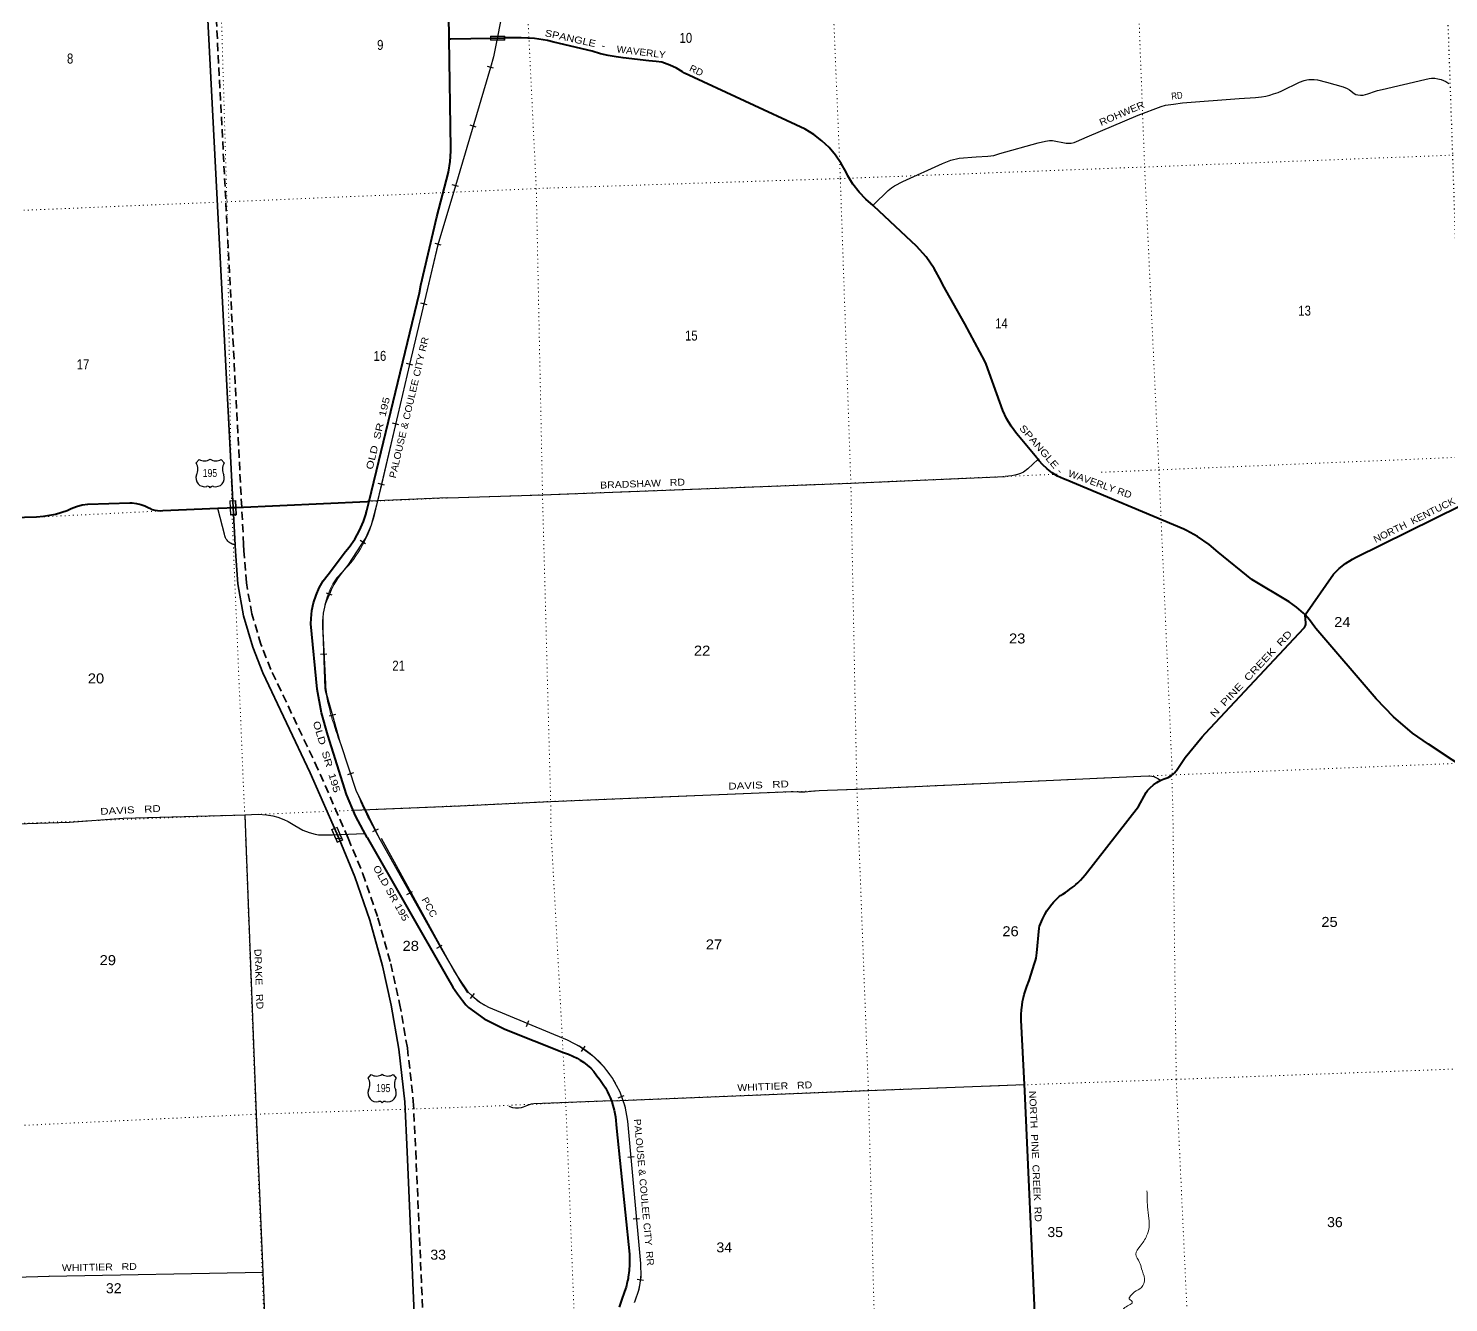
# Model space of a CAD drawing. Header units: feet. Extents: x 745759 to 1002271, y -170898 to 32007.
# Drawn here: x 895301 to 920154, y -36049 to -13748 of the extents above; entities that cross this region are included whole.
import ezdxf
from ezdxf.enums import TextEntityAlignment as Align

# ---------------------------------------------------------------- set-up
doc = ezdxf.new("R2010")
doc.units = ezdxf.units.FT
doc.header["$LTSCALE"] = 48
doc.header["$PDMODE"] = 32
doc.header["$PDSIZE"] = 24
doc.linetypes.add('DOTTED', pattern=[1.5, 0.3, -1.2])
doc.linetypes.add('MEDIUM_DASHED', pattern=[4.5, 3, -1.5])
for name, color, linetype, lineweight in [('16', 7, 'Continuous', 25), ('20', 7, 'Continuous', 35), ('21', 7, 'Continuous', 25), ('26', 7, 'Continuous', 40), ('29', 7, 'Continuous', 25), ('34', 7, 'Continuous', 13), ('39', 7, 'Continuous', 13), ('49', 7, 'MEDIUM_DASHED', 35), ('55', 7, 'Continuous', 13), ('57', 7, 'Continuous', 13), ('6', 7, 'DOTTED', 25), ('61', 7, 'Continuous', 13), ('7', 7, 'DOTTED', 13)]:
    doc.layers.add(name, color=color, linetype=linetype, lineweight=lineweight)
doc.layers.add('27', color=7, linetype='Continuous')
doc.layers.add('30', color=7, linetype='Continuous')

msp = doc.modelspace()

# ---------------------------------------------------------------- linework, layer by layer
at = {"layer": '16'}
for p, q in [((898238.68, -21352.36), (898289.99, -21293.6)), ((898481.75, -21287.63), (898481.47, -21287.83)), ((898673.84, -21293.51), (898725.23, -21352.36)), ((901247.97, -32118.36), (901299.28, -32059.6)), ((901491.04, -32053.63), (901490.76, -32053.83)), ((901683.13, -32059.51), (901734.52, -32118.36))]:
    msp.add_line(p, q, dxfattribs=at)
for centre, radius, start, end in [((898045.7, -21462.99), 222.05, 332.97043, 29.75871), ((898381.07, -21135.94), 182.07, 239.97227, 303.45418), ((898582.85, -21136.44), 181.52, 236.33975, 300.08743), ((898582.84, -21135.94), 182.07, 236.54582, 236.59441), ((898918.2, -21462.99), 222.05, 150.24129, 207.02957), ((898384.89, -21617.89), 151.42, 159.09177, 283.81923), ((898579.01, -21617.89), 151.42, 256.18077, 20.90823), ((901390.36, -31901.94), 182.07, 239.97227, 303.45418), ((901592.14, -31902.44), 181.52, 236.33975, 300.08743), ((901592.13, -31901.94), 182.07, 236.54582, 236.59441), ((901054.99, -32228.99), 222.05, 332.97043, 29.75871), ((901927.49, -32228.99), 222.05, 150.24129, 207.02957), ((901394.18, -32383.89), 151.42, 159.09177, 283.81923), ((901588.3, -32383.89), 151.42, 256.18077, 20.90823)]:
    msp.add_arc(centre, radius, start, end, dxfattribs=at)
for centre, major_axis, start_param, end_param in [((898440.23, -21816.71), (-19.56, 51.67), 4.95877769, 6.28318531), ((898523.68, -21816.71), (19.56, 51.67), 0, 1.32637542), ((901449.52, -32582.71), (-19.56, 51.67), 4.95877769, 6.28318531), ((901532.97, -32582.71), (19.56, 51.67), 0, 1.32637542)]:
    msp.add_ellipse(centre, major_axis=major_axis, ratio=0.929097, start_param=start_param, end_param=end_param, dxfattribs=at)
at = {"layer": '20'}
msp.add_line((898918.27, -22790.38), (898884.05, -22132.15), dxfattribs=at)
for points in [[(898884.05, -22132.15), (898434.55, -13487.44), (898531.13, -11489.8), (898810.77, -9673.41)], [(900738.94, -27931.3), (900232.21, -26774.57), (899406.6, -25026.41), (899226.45, -24576.06), (899067.37, -24030.07), (898966.24, -23470.44), (898924.15, -22903.31), (898918.27, -22790.38)], [(900738.94, -27931.3), (901013.87, -28595.62), (901275.92, -29358.49), (901496.41, -30154.45), (901649.9, -30840.96), (901785.59, -31614.87), (901887.36, -32534.73), (901929.76, -33408.77), (902112.44, -37586.29)]]:
    msp.add_lwpolyline(points, dxfattribs=at)
at = {"layer": '21'}
msp.add_lwpolyline([(898918.27, -22790.38), (898890.99, -22782.58), (898886.78, -22781.38), (898868.72, -22774.96), (898847.75, -22765.16), (898827.92, -22753.22), (898809.45, -22739.28), (898792.53, -22723.48), (898777.36, -22706), (898764.1, -22687.03), (898752.9, -22666.77), (898745.08, -22648.32), (898738.79, -22628.58), (898730.95, -22598.32), (898620.77, -22173.07), (898613.66, -22145.65)], dxfattribs=at)
at = {"layer": '26'}
for points in [[(902666.73, -13932.86), (902634.24, -11815.52), (902626.27, -11742.3), (902594.72, -11571.83), (902545.52, -11405.59), (902479.22, -11245.4), (902200.78, -10822.94)], [(902666.73, -13932.86), (902691.88, -13932.4), (903396.29, -13917.1), (903632.38, -13915.24)], [(917643.34, -24013.42), (917613.87, -23981.45), (917494.58, -23876.55), (917364.97, -23784.7), (916711.76, -23395.86), (916124.45, -22916.47), (915964.38, -22781.33), (915761.75, -22641.45), (915570.62, -22537.16), (915534.15, -22517.26), (915520.62, -22513.04), (913461.31, -21649.63), (913414.67, -21631.67), (913312.94, -21583.4), (913216.81, -21524.76), (913127.33, -21456.39), (913045.5, -21379.05), (912990.23, -21314.6), (912970.06, -21289.6), (912948.22, -21264.6), (912628.26, -20877.91), (912593.22, -20837.38), (912499.59, -20712.28), (912419.55, -20578.09), (912353.97, -20436.26), (912303.58, -20288.36), (912061.34, -19623.93), (912037.09, -19571.2), (911691.11, -18918.74), (911303.35, -18234.21), (911273.1, -18169.57), (911152.31, -17951.1), (911009.34, -17746.46), (910845.77, -17557.88), (910663.38, -17387.43), (910098.9, -16861.04), (910082.35, -16845.38), (909956.99, -16738.63), (909836.79, -16613.02), (909730.37, -16475.54), (909638.91, -16327.69), (909611.19, -16266.67), (909527.05, -16112.17), (909427.22, -15967.3), (909312.79, -15833.66), (909185.02, -15712.72), (909045.3, -15605.8), (908895.18, -15514.06), (906781.65, -14529.21), (906750.17, -14507.83), (906641.53, -14444.43), (906526.87, -14392.74), (906389.08, -14339.99), (906284.52, -14326.58), (906159.49, -14312.85), (905711.09, -14260.92), (905587.11, -14242.49), (905448.45, -14223.74), (905313.54, -14189.99), (905166.26, -14145.19), (904495.46, -13988.64), (904387.12, -13961.89), (904157.68, -13923.8), (903925.51, -13909.89), (903632.38, -13915.24)], [(902449.09, -17045.74), (902655.16, -16261.56), (902684.03, -16079.44), (902694.95, -15894.35), (902696.43, -15869.34), (902696.05, -15844.35), (902666.73, -13932.86)], [(901263.22, -22024.36), (902147.15, -18377.53), (902170.68, -18241.66), (902449.09, -17045.74)], [(917643.34, -24013.42), (917643.09, -24010.93), (918140.44, -23299.34), (918241.73, -23199.88), (918352.86, -23111.54), (918472.62, -23035.31), (918526.75, -23006.31), (921751.25, -21414.16), (922100.16, -21283.49), (922460.82, -21190), (922829.28, -21134.73), (922936.12, -21126), (926189.17, -21013.52), (927643.06, -20925.28)], [(893553.12, -22350.91), (895441.74, -22298.03), (895565.94, -22285.97), (895775.84, -22247.82), (895980.61, -22187.94), (896051.94, -22152.2), (896145.7, -22115.77), (896242.75, -22089.33), (896342.04, -22073.19), (897077.08, -22048.98), (897117.18, -22051.33), (897193.57, -22061.95), (897268.44, -22080.5), (897340.96, -22106.78), (897410.33, -22140.49), (897424.6, -22147.46), (897468.54, -22165.23), (897514.09, -22178.31), (897560.76, -22186.56), (897608.04, -22189.89), (897655.41, -22188.25), (898613.66, -22145.65)], [(898935.57, -22131.17), (901229.47, -22025.91), (901263.22, -22024.36)], [(901230.01, -27906.94), (901158.64, -27780.28), (901026.58, -27529.68), (900869.61, -27154.41), (900539.76, -26116.6), (900429.23, -25726.93), (900356.2, -25310.96), (900245.68, -24171.52), (900247.39, -24075.6), (900262.22, -23936.35), (900291.52, -23799.41), (900334.98, -23666.29), (900392.11, -23538.44), (900462.29, -23417.26), (900544.76, -23304.08), (900848.67, -22904.5), (900913.35, -22827.66), (901013.09, -22687.02), (901097.58, -22536.71), (901165.9, -22378.4), (901210.12, -22236.8), (901213.24, -22226.82), (901223.85, -22186.8), (901263.22, -22024.36)], [(898613.66, -22145.65), (898935.57, -22131.17), (898829.21, -22136.04)], [(914728.1, -27363.96), (914863.62, -27120.71), (914883.86, -27088.91), (914900.73, -27070.71), (914930.05, -27039.08), (914988.19, -26988.25), (915051.32, -26943.78), (915118.75, -26906.15), (915179.47, -26879.63), (915213.11, -26870.75), (915245.64, -26858.41), (915276.7, -26842.73), (915305.95, -26823.89), (915333.07, -26802.1), (915357.77, -26777.59), (915379.76, -26750.64), (915390.79, -26734.62), (915543.45, -26508.61), (915841.02, -26148.31), (915899.91, -26085.39), (917621.58, -24245.14), (917623.53, -24243.07), (917632.3, -24232.4), (917639.92, -24220.87), (917646.28, -24208.61), (917651.33, -24195.75), (917655, -24182.43), (917657.27, -24168.8), (917658.06, -24157.09), (917643.34, -24013.42)], [(921060.23, -27108.05), (919802.92, -26276.24), (919525.16, -26082.19), (919189.05, -25797.68), (918884.52, -25479.6), (917833.14, -24251.3), (917816.42, -24225.65), (917721.55, -24098.24), (917643.34, -24013.42)], [(912734.9, -32234.91), (912676.48, -31103.52), (912676.48, -31008.45), (912679.55, -30922.59), (912691.81, -30845.92), (912700.24, -30777.69), (912714.04, -30711.75), (912727.83, -30656.55), (912747.75, -30587.55), (912775.33, -30513.95), (912816.7, -30411.22), (912907.12, -30115.29), (912925.5, -30060.09), (912937.76, -30018.69), (912948.49, -29929.76), (912988.34, -29497.36), (912996, -29460.56), (913014.39, -29417.63), (913049.63, -29340.96), (913091.01, -29256.63), (913124.72, -29195.29), (913187.55, -29104.83), (913239.65, -29040.43), (913304.01, -28979.1), (913345.39, -28936.16), (913364.15, -28921.98), (913403.23, -28898.21), (913449.2, -28870.61), (913491.34, -28842.25), (913528.89, -28815.42), (913568.73, -28785.52), (913599.38, -28760.22), (913631.56, -28731.85), (913663.74, -28702.72), (913710.48, -28654.42), (913754.73, -28609.76), (913796.1, -28559.92), (914728.1, -27363.96)], [(901230.01, -27906.94), (902616.49, -30334.52), (902726.38, -30527.87), (902808.4, -30646.42), (902897.26, -30760.4), (902958.26, -30838.54), (903000.36, -30883.28)], [(903000.36, -30883.28), (903277.28, -31085.25), (903641.41, -31266.36), (904666.72, -31669.72), (904750.45, -31699.93), (904831.47, -31733.32), (904902.96, -31771.47), (904957.77, -31807.24), (905014.97, -31843.01), (905079.31, -31895.46), (905141.27, -31947.92), (905193.7, -32005.15), (905250.89, -32079.07), (905303.32, -32145.84), (905358.13, -32229.3), (905398.64, -32288.91), (905435.66, -32359), (905460.77, -32413.99), (905481.62, -32461.4), (905504, -32518.44)], [(911843.23, -40260.45), (911873.9, -40156.91), (911892.13, -40006.48), (912006.02, -39185.94), (912017.41, -39078.81), (912031.08, -38971.68), (912060.69, -38864.56), (912110.8, -38741.47), (912172.31, -38613.83), (912791.9, -37018.33), (912851.14, -36790.4), (912892.14, -36562.47), (912919.47, -36357.34), (912739.62, -32342.69), (912734.9, -32234.91)], [(905504, -32518.44), (905510.4, -32533.96), (905515.69, -32547.48), (905519.19, -32559.62), (905551.74, -32681.85), (905574.99, -32796.81), (905594.05, -32997.11), (905817.81, -35204.1), (905821.64, -35292.21), (905821.64, -35380.43), (905814.49, -35490.12), (905810.46, -35530.21), (905805.47, -35565.79), (905799.54, -35602.3), (905794.24, -35630.07), (905787.06, -35668.46), (905782.16, -35691.94), (905776.39, -35717.21), (905767.81, -35749.98), (905760.48, -35776.51), (905735.52, -35856.55), (905680.63, -36009.47), (905641.02, -36131.48)]]:
    msp.add_lwpolyline(points, dxfattribs=at)
at = {"layer": '29'}
for p, q in [((918991.98, -14817.61), (919738.61, -14640.93)), ((899086.43, -27512), (899104.39, -27986.86)), ((900988.03, -27431.63), (902859.58, -27352.61)), ((900613.97, -27862.74), (900759.45, -27856.55))]:
    msp.add_line(p, q, dxfattribs=at)
for points in [[(916489.68, -14977.21), (916775.52, -14955.08), (916878.17, -14945.6), (916958.71, -14932.96), (917023.46, -14915.58), (917091.36, -14895.04), (917173.48, -14868.18), (917233.49, -14841.32), (917546.17, -14686.48), (917626.71, -14658.04), (917670.93, -14646.98), (917710.4, -14642.24), (917753.04, -14640.66), (917803.58, -14642.24), (917862, -14648.56), (918016.76, -14689.64), (918310.49, -14771.8), (918381.56, -14800.24), (918421.04, -14825.52), (918499.99, -14885.56), (918531.59, -14902.94), (918566.32, -14910.84), (918610.54, -14917.16), (918657.91, -14914), (918743.19, -14891.88), (918872.68, -14844.48), (918907.43, -14835), (918991.98, -14817.61)], [(919738.61, -14640.93), (919812.33, -14624.86), (919856.54, -14618.54), (919914.97, -14620.12), (919967.08, -14628.02), (920025.52, -14642.24), (920106.05, -14675.42), (920159.75, -14713.34)], [(910092.18, -16837.04), (910349.82, -16582.49), (910406.67, -16538.24), (910457.2, -16503.48), (910602.49, -16424.49), (911297.33, -16114.81), (911445.77, -16054.77), (911587.9, -16020.01), (911884.79, -15994.73), (912093.24, -15982.09), (912197.46, -15969.45), (912301.69, -15937.85), (912971.26, -15748.25), (913097.59, -15719.81), (913171.81, -15710.32), (913223.93, -15710.33), (913463.97, -15754.57), (913505.02, -15757.72), (913552.39, -15754.56), (913601.35, -15743.5), (913640.83, -15729.29), (913830.34, -15647.13), (914720.99, -15267.93), (915125.26, -15116.25), (915202.65, -15094.12), (915338.46, -15072), (915497.95, -15053.05), (916489.68, -14977.21)], [(912969.08, -21293.27), (912789.68, -21458.36), (912713.88, -21515.24), (912660.18, -21540.52), (912608.07, -21556.32), (912565.43, -21568.96), (912511.74, -21578.44), (912397.28, -21588.17)], [(902644.08, -21966.23), (904298.55, -21911.8), (909694.22, -21706.02), (912397.28, -21588.17)], [(902644.08, -21966.23), (901266, -22024.23), (901254.47, -22024.76)], [(909283.26, -27082.73), (909805.3, -27062.63), (914898.36, -26830.49)], [(914898.36, -26830.49), (914960.31, -26834.29), (914999.79, -26843.77), (915018.74, -26850.09), (915064.54, -26875.37), (915113.5, -26903.81)], [(908507.03, -27111.75), (908647.46, -27105.28), (908682.99, -27105.28), (908786.43, -27111.6), (908851.96, -27112.39), (908890.65, -27111.6), (909001.2, -27100.54), (909141.75, -27086.32), (909283.26, -27082.73)], [(902859.58, -27352.61), (904440.08, -27277.64), (908507.03, -27111.75)], [(893790.11, -27711.8), (896021.62, -27638.1), (896958.96, -27570.09), (899086.43, -27512)], [(899086.43, -27512), (899322.87, -27501.58), (899470.82, -27510.42), (899579.02, -27528.1), (899665.13, -27552.4), (899771.13, -27592.17), (899848.41, -27629.72), (899965.45, -27700.42), (900104.56, -27777.75), (900214.97, -27819.73), (900320.96, -27848.45), (900380.58, -27859.49), (900451.24, -27863.91), (900621.27, -27859.49), (901184.36, -27837.4)], [(899104.39, -27986.86), (899284.59, -32752.7), (899404.89, -35514.05)], [(893796.51, -28201.58), (893940.11, -33008.37), (894052.04, -35630.85), (895666.18, -35584.2)], [(905504, -32518.44), (910000.58, -32336.22), (912734.9, -32234.91)], [(905504, -32518.44), (904148.35, -32571.31), (904101.06, -32577.98), (904063.75, -32587.31), (904017.79, -32602.64), (903958.51, -32627.3), (903923.21, -32639.29), (903875.91, -32645.29), (903823.96, -32645.96), (903779.99, -32639.96), (903712.52, -32620.02)], [(895673.43, -35583.2), (895666.18, -35584.2), (899404.89, -35514.05)], [(899404.89, -35514.05), (899500.37, -38129.21), (899517.96, -38484.33)]]:
    msp.add_lwpolyline(points, dxfattribs=at)
at = {"layer": '34', "lineweight": 25}
for p, q in [((903440.14, -14446.1), (903334.1, -14414.62)), ((903137.46, -15474.71), (903031.42, -15443.23)), ((902825.91, -16514.84), (902719.88, -16483.36)), ((902523.23, -17543.45), (902417.2, -17511.97)), ((902277.52, -18584.2), (902169.85, -18558.86)), ((902026.15, -19640.5), (901918.48, -19615.15)), ((901782.98, -20684.77), (901675.31, -20659.43)), ((901531.61, -21741.07), (901423.95, -21715.72)), ((901198.42, -22768.46), (901105.87, -22707.89)), ((900619.02, -23669.78), (900520.74, -23631.88)), ((900524.94, -24700.03), (900414.4, -24704.05)), ((900673.19, -25755.17), (900566.64, -25784.88)), ((900992.23, -26775.65), (900887.23, -26810.42)), ((901422.87, -27762.56), (901323.25, -27810.64)), ((901472.18, -27920.11), (902759.79, -30262.99)), ((901923.46, -28905.42), (902020.39, -28852.15)), ((902447.92, -29843.81), (902544.86, -29790.53)), ((903072.54, -30684.56), (902990.37, -30612.45)), ((903038.5, -30727.26), (903108.9, -30641.95)), ((904018.11, -31216.52), (904060.5, -31114.36)), ((904981.69, -31652.11), (905046.91, -31562.78)), ((905624.29, -32462.96), (905728.68, -32426.4)), ((905789.08, -33504.25), (905899.24, -33494.22)), ((905884.91, -34585.8), (905995.06, -34575.78)), ((905955.13, -35640.67), (906064.4, -35657.87))]:
    msp.add_line(p, q, dxfattribs=at)
at = {"layer": '34'}
for p, q in [((902468.36, -17528.75), (901393.62, -22093.74)), ((900895.11, -23156.83), (900696.17, -23364.56)), ((900454.46, -24306.35), (900490.61, -25299.5)), ((900769.94, -26282.85), (901033.65, -27079.21)), ((903354.16, -30880.26), (904729.23, -31450.86))]:
    msp.add_line(p, q, dxfattribs=at)
at = {"layer": '34', "lineweight": 25}
for points in [[(902182.01, -10486.17), (903078.81, -11908.39), (903299.39, -12330.81), (903369.23, -12464.55), (903488.16, -12973.14), (903569.23, -13595.3), (903499.35, -13954.6)], [(903499.17, -13955.41), (903442.7, -14245.65), (903387.49, -14431.62), (902773.26, -16500.36), (902466.64, -17533.07)], [(902466.63, -17533.04), (901972.75, -19629.06), (901478.21, -21729.63), (901392.56, -22093.45), (901323.74, -22354.29), (901300.24, -22444.69), (901208.07, -22659.83), (900890.47, -23143.76), (900797.1, -23261.27), (900711.25, -23374.26), (900674.91, -23431.36), (900644.64, -23483.33), (900602.07, -23571.62), (900568.67, -23648.6), (900516.97, -23767.47), (900495.14, -23824.72), (900483.09, -23875.94), (900462.01, -23982.91), (900454.48, -24062.76), (900453.36, -24306.33), (900497.68, -25221.48), (900502.22, -25276.03), (900520.4, -25400.28), (900620.89, -25770.9), (900749.85, -26233.49), (900768.9, -26283.22), (901032.63, -27079.62), (901374.17, -27787.29), (901428.12, -27899.05)], [(901428.15, -27899.11), (902537.52, -29875.2), (902808.25, -30339.2), (902989.54, -30612.01)], [(903072.4, -30684.45), (903218.77, -30805.23), (903354.64, -30879.27), (904729.7, -31449.86), (904964.96, -31572.29), (905179.19, -31728.71), (905367.47, -31915.53), (905525.56, -32128.52), (905649.85, -32362.86), (905737.52, -32613.19), (905786.33, -32871.73), (906013.37, -35365.95), (906017.49, -35595.65), (905981.75, -35822.64), (905907.25, -36039.96), (905902.81, -36049.87)]]:
    msp.add_lwpolyline(points, dxfattribs=at)
at = {"layer": '34'}
msp.add_lwpolyline([(905785.24, -32871.88), (906012.27, -35366.01), (906012.27, -35366.01)], dxfattribs=at)
for centre, radius, start, end in [((899250.13, -21737.03), 2172.96, 319.20213, 350.55171), ((901909.79, -24177.95), 1460.98, 146.16934, 185.04214), ((905852.09, -24307.87), 5452.41, 190.47872, 201.2367), ((906734.25, -24836.24), 6125.99, 201.47772, 210.04982), ((903717.03, -30052.44), 903.86, 224.44125, 246.3302), ((904036.99, -33068.18), 1759.23, 6.40641, 66.82827), ((904699.17, -35504.4), 1320.37, 335.61975, 6.01644)]:
    msp.add_arc(centre, radius, start, end, dxfattribs=at)
at = {"layer": '34', "lineweight": 25}
for end in [213.49952, 210.13742]:
    msp.add_arc((909068.79, -26600.36), 7295.09, 210.13687, end, dxfattribs=at)
at = {"layer": '39'}
msp.add_spline([(914876.26, -34093.1), (914878.7, -34226.13), (914885.38, -34371.18), (914909.33, -34578.43), (914914.11, -34729.57), (914870.56, -34883.57), (914758.87, -35058.93), (914680.85, -35201.44), (914747.99, -35345.42), (914780.24, -35455.75), (914831.88, -35634.29), (914780.2, -35784.4), (914658.65, -35861.14), (914567.68, -35957.5), (914563.76, -35963.62), (914615.39, -36031.26), (914490.33, -36136.29), (914466.43, -36372.61), (914459.68, -36665.08), (914414.97, -36865.48), (914357.91, -37051.97), (914308.61, -37222.21), (914150.69, -37404.43), (913934.81, -37724.78), (913839.43, -37909.93), (913798.16, -38078), (913826.97, -38220.65), (913901.21, -38312.09), (913948.23, -38458.45), (913936.16, -38680.45), (913871.89, -38913.45), (913731.3, -39161.9), (913573.61, -39467.11), (913430.05, -39663.19), (913340.89, -39858.32), (913216.32, -40100.44), (913204.72, -40237.75), (913204.37, -40439.38), (913201.19, -40485.81), (913168.12, -40661.81), (913168.62, -40798.9), (913164.45, -40901.8), (913070.86, -41074.83), (913140.69, -41365.96), (913213.73, -41612.67), (913238.38, -41858.22), (913298.82, -42076.92), (913365.67, -42315.68), (913449.34, -42592.45), (913510.43, -42736.54), (913598.16, -42904.36), (913682.24, -43203.3), (913762.91, -43425.69), (913794.89, -43741.68), (913818.7, -44051.76), (913820.02, -44068.16)], degree=3, dxfattribs=at)
at = {"layer": '49'}
msp.add_line((899068.07, -22782.58), (899033.91, -22125.56), dxfattribs=at)
for points in [[(899033.91, -22125.56), (898584.74, -13487.17), (898680.58, -11504.87), (898959.02, -9696.23)], [(900896.69, -27920.22), (900368.75, -26712.43), (899544.18, -24966.47), (899368.42, -24527.11), (899213.58, -23995.66), (899115.25, -23451.5), (899073.86, -22893.86), (899068.07, -22782.58)], [(900896.69, -27920.22), (901154.23, -28542.52), (901419.26, -29314.06), (901641.97, -30118.04), (901797.05, -30811.63), (901934.16, -31593.65), (902036.96, -32522.84), (902079.6, -33401.86), (902262.3, -37579.75)]]:
    msp.add_lwpolyline(points, dxfattribs=at)
at = {"layer": '55'}
msp.add_point((898917.33, -22260.57), dxfattribs=at)
at = {"layer": '57'}
for p, q in [((898824.35, -22015.1), (898929.21, -22009.6)), ((898837.44, -22264.76), (898824.35, -22015.1)), ((898942.29, -22259.26), (898929.21, -22009.6)), ((898942.29, -22259.26), (898837.44, -22264.76)), ((900607.19, -27768.18), (900703.48, -27726.3)), ((900677.31, -27929.39), (900607.19, -27768.18)), ((900681.82, -27919.7), (900617.71, -27772.32)), ((900790.19, -27925.69), (900703.48, -27726.3)), ((900705.65, -27996.05), (900676.93, -27928.84)), ((900780.56, -27924.33), (900684.38, -27928.66)), ((900704.63, -27996.3), (900803.75, -27956.93)), ((900803.75, -27956.93), (900789.66, -27924.52))]:
    msp.add_line(p, q, dxfattribs=at)
for points in [[(898832.75, -22022.66), (898921.64, -22018), (898933.88, -22251.69), (898845, -22256.35)], [(900684.57, -27928.98), (900780.88, -27924.55), (900792.98, -27952.24), (900708.79, -27986.12)]]:
    msp.add_lwpolyline(points, close=True, dxfattribs=at)
msp.add_lwpolyline([(900617.71, -27772.32), (900699.33, -27736.82), (900777.41, -27916.36)], dxfattribs=at)
at = {"layer": '6'}
msp.add_lwpolyline([(919448.05, 4825.76), (919621.8, 15.4), (919816.68, -5314.67), (920036.44, -10670.25), (920222.3, -15966.3), (920398.05, -21260.63), (920577.12, -26601.22), (920591.86, -27122.88)], dxfattribs=at)
at = {"layer": '61'}
for p, q in [((903386.26, -13881), (903636.26, -13881)), ((903636.26, -13881), (903636.26, -13956))]:
    msp.add_line(p, q, dxfattribs=at)
msp.add_lwpolyline([(903636.26, -13956), (903386.26, -13956), (903386.26, -13881)], dxfattribs=at)
msp.add_lwpolyline([(903394.26, -13948), (903394.26, -13889), (903628.26, -13889), (903628.26, -13948)], close=True, dxfattribs=at)
at = {"layer": '7'}
msp.add_line((898937.06, -22129.82), (902652.67, -21966.38), dxfattribs=at)
for points in [[(902876.51, 18046.96), (903035.03, 15399.51), (903220.08, 10061.1), (903403.17, 4720.62), (903631.38, -648.84), (903833.51, -5950.48), (903928.28, -11228.94), (904189.48, -16555.14), (904298.55, -21911.8), (904440.08, -27277.64), (904446.92, -27775.99)], [(908238.97, 17845.84), (908324.55, 15586.19), (908526.96, 10274.47), (908794.26, 4946.43), (908959.93, -418.73), (909154.35, -5732.69), (909289.47, -11014.05), (909509.4, -16375.67), (909694.22, -21706.02), (909799.06, -27054.63), (909819.7, -27565.64)], [(913603.56, 16408.54), (913613.49, 15793), (913852.71, 10532.71), (914057.93, 5192.85), (914295.96, -168.26), (914462.22, -5483.01), (914634.27, -10860.08), (914834.73, -16173.87), (915085.14, -21474.17), (915123.39, -22346.01)], [(898220.08, 1636.15), (898329.49, -838.27), (898474.41, -6162.52), (898619.42, -11488.78), (898775.18, -16782.33), (898856.94, -22016.33)], [(902433.01, -16626.93), (904423.85, -16541.21), (909509.4, -16375.67), (914834.73, -16173.87), (920222.3, -15966.3), (925980.23, -15613.29), (929750.86, -15445.59)], [(871327.76, -17842.79), (871749.06, -17839.8), (874479.59, -17726.24), (877112.32, -17618.22), (882457.35, -17528.1), (887940.64, -17230.39), (890817.32, -17074.49), (893421.45, -17005.95), (898775.18, -16782.33), (902426.7, -16629.26)], [(914076.98, -21517.53), (915085.14, -21474.17), (922710.07, -21155.31), (926189.17, -21013.52), (931546.93, -20748.33), (933750.4, -20664.43)], [(902644.08, -21966.23), (904298.55, -21911.8), (909694.22, -21706.02), (913327.81, -21549.75)], [(871534.85, -23196.93), (871957.15, -23198.23), (877378.1, -23063.86), (882684.05, -22883.35), (888023.03, -22593.74), (893553.12, -22350.91), (894786.08, -22333.9), (898829.52, -22134.7)], [(898864.12, -22259.73), (899086.53, -27514.69), (899104.39, -27986.86)], [(915125.42, -22392.05), (915319.49, -26814.2), (915310.48, -26813.47), (915327.8, -27343.82)], [(902864.81, -27352.36), (904440.08, -27277.64), (909805.3, -27062.63), (915310.48, -26813.47), (920577.12, -26601.22), (926469.92, -26319.01), (931794.05, -26074.92), (933974.48, -25997.94)], [(871741.49, -28544.4), (877544.28, -28396.16), (882865.96, -28226.28), (888092.7, -27935.02), (893790.11, -27711.8), (899086.53, -27514.69), (902859.58, -27352.61)], [(909819.7, -27565.64), (910000.58, -32336.22), (910135.02, -37483.52), (910539.91, -42977.84), (910795.25, -48053.76), (910938.9, -53652.14), (911060.3, -59012.82), (911264.1, -64366.02), (911427.16, -69691.7)], [(916766.8, -67682.89), (916661.35, -64141.6), (916471.02, -58753.89), (916330, -53421.78), (916120.4, -48082.79), (915850.26, -42734.77), (915636.06, -37476.5), (915388.3, -32142.21), (915327.8, -27343.82)], [(906015.62, -68843.18), (905958.1, -64627.16), (905780.53, -59277.54), (905520.55, -53935.39), (905325.55, -48624.37), (905129.79, -43271.03), (904705.83, -32550.8), (904446.92, -27775.99)], [(899104.27, -27991.42), (899279.72, -32752.23), (899495.5, -38128.74), (899759.23, -43452.6), (899992.85, -48866.64), (900215.82, -54180.26), (900412.85, -59499.09), (900571.88, -64868.1), (900722.51, -70229.41)], [(934193.07, -31351.91), (932018.12, -31425.09), (926674.75, -31622.36), (920802.08, -31941.7), (915388.3, -32142.21), (910000.58, -32336.22), (904705.83, -32550.8), (903070.14, -32624.87)], [(871946.78, -33886.72), (872400.1, -33879.02), (877767.28, -33723.22), (883064.74, -33540.32), (888404.56, -33270.74), (893940.11, -33008.37), (899284.59, -32752.7), (903070.14, -32624.87)]]:
    msp.add_lwpolyline(points, dxfattribs=at)

# ---------------------------------------------------------------- texts
at = {"layer": '16', "width": 0.8}
for p in [(898478.4, -21599.4), (901510.84, -32365.4)]:
    msp.add_text('195', height=140, dxfattribs=at).set_placement(p, align=Align.CENTER)
at = {"layer": '27'}
for s, rotation, width, p in [('SPANGLE  -', 347.521, 1.2, (904329.9, -13880.72)), ('WAVERLY ', 352.93, 1.1, (905589.03, -14166.05)), ('RD', 335.016, 1.05, (906855.44, -14486.37)), ('OLD  SR  195', 76.375, 1.3, (901323.43, -21478.78)), ('SPANGLE -', 310.879, 1.25, (912632.62, -20749.71)), ('WAVERLY RD', 340.278, 1.1, (913484.93, -21583.74)), ('NORTH  KENTUCK', 26.279, 1.1, (918875.65, -22754.51)), ('N  PINE  CREEK  RD', 46.907, 1.3, (916056.09, -25817.88)), ('OLD  SR  195', 286.632, 1.3, (900277.43, -25890.66)), ('OLD SR 195', 299.435, 1.2, (901327.16, -28436.21)), ('NORTH  PINE  CREEK  RD', 272.565, 1.15, (912812.94, -32345.32))]:
    msp.add_text(s, height=120, rotation=rotation, dxfattribs=dict(at, width=width)).set_placement(p)
at = {"layer": '30'}
for s, rotation, width, p in [('RD', 6.776, 0.85, (915309.89, -14994.67)), ('ROHWER  ', 23.062, 1.15, (914072.9, -15455.32)), ('BRADSHAW   RD', 2.184, 1.15, (905307.78, -21803.26)), ('DAVIS   RD', 2.336, 1.25, (907552.97, -27072.25)), ('DAVIS   RD', 2.955, 1.25, (896561.88, -27512.71)), ('DRAKE   RD', 272.165, 1.15, (899255.32, -29861.39)), ('WHITTIER   RD', 2.321, 1.15, (907709.35, -32349)), ('WHITTIER   RD', 1.075, 1.15, (895887.83, -35500.03))]:
    msp.add_text(s, height=120, rotation=rotation, dxfattribs=dict(at, width=width)).set_placement(p)
at = {"layer": '34', "width": 1.1}
for s, rotation, p in [('PALOUSE & COULEE CITY RR', 76.752, (901728.08, -21628.34)), ('PCC', 298.793, (902176.8, -28994.59)), ('PALOUSE & COULEE CITY  RR', 275.201, (905896.91, -32839.73))]:
    msp.add_text(s, height=120, rotation=rotation, dxfattribs=at).set_placement(p)
at = {"layer": '7'}
for s, width, p in [('10', 0.85, (906695.83, -14000.52)), ('9', 0.85, (901403.82, -14124.09)), ('8', 0.85, (895976.19, -14362.59)), ('13', 0.85, (917523.96, -18774.97)), ('14', 0.85, (912219.92, -18998.57)), ('15', 0.85, (906791.5, -19211.09)), ('17', 0.85, (896146.99, -19715.15)), ('16', 0.85, (901342.7, -19566.48)), ('24', 1.1, (918152.21, -24225.25)), ('23', 1.1, (912462.02, -24512.88)), ('22', 1.1, (906947.67, -24725.51)), ('21', 0.85, (901670.04, -24988.71)), ('20', 1.1, (896340.53, -25212.01)), ('25', 1.1, (917927.39, -29473.85)), ('26', 1.1, (912345.27, -29637.19)), ('28', 1.1, (901849.2, -29893.02)), ('27', 1.1, (907155.45, -29868.26)), ('29', 1.1, (896547.82, -30143.06)), ('35', 1.05, (913133.43, -34902.28)), ('36', 1.05, (918028.2, -34728.47)), ('34', 1.05, (907341.69, -35170.25)), ('33', 1.05, (902335.56, -35298.17)), ('32', 1.05, (896658.27, -35885.27))]:
    msp.add_text(s, height=175, dxfattribs=dict(at, width=width)).set_placement(p)

doc.saveas('drawing.dxf')
